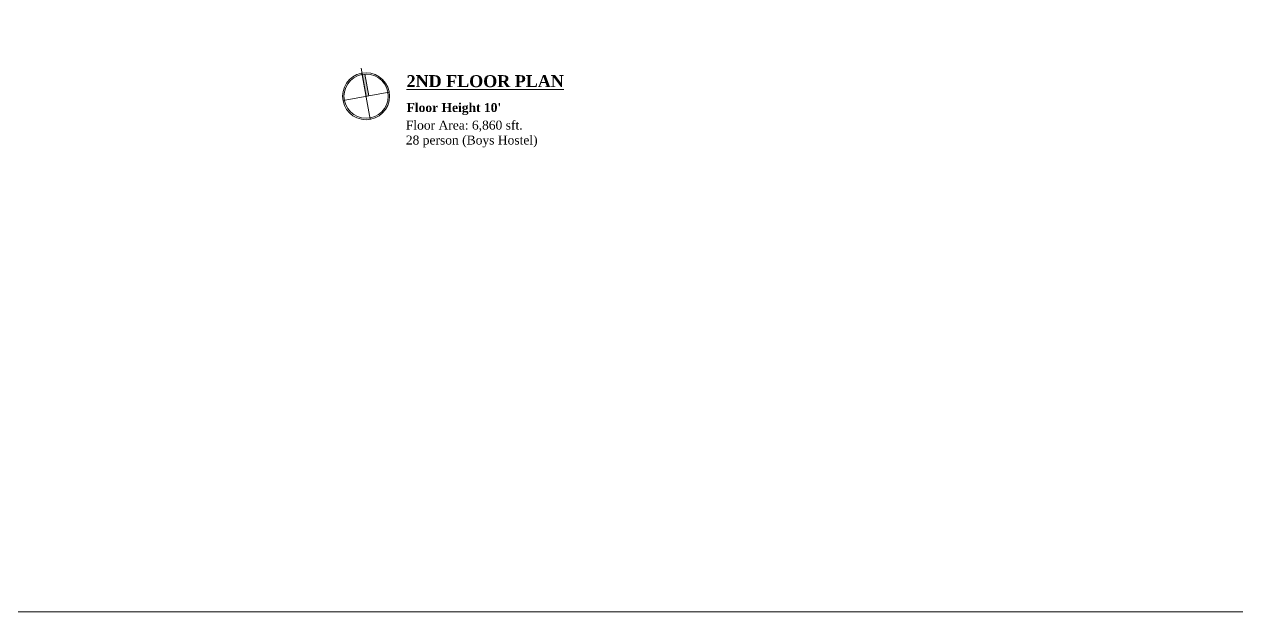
# Model space of a CAD drawing. Header units: feet. Extents: x 25261344 to 25389498, y 30010528 to 30074588.
# Drawn here: x 25359143 to 25361175, y 30071075 to 30072059 of the extents above; entities that cross this region are included whole.
import ezdxf

# ---------------------------------------------------------------- set-up
doc = ezdxf.new("R2010")
doc.units = ezdxf.units.FT
doc.header["$LTSCALE"] = 30
doc.header["$MEASUREMENT"] = 0
doc.layers.get('0').update_dxf_attribs({"lineweight": 5})
doc.layers.add('TITLE TEXT', color=7, linetype='Continuous', lineweight=18)
doc.styles.add('MtXpl_Times_New_Roma', font='timesbd.ttf')
doc.styles.get("Standard").update_dxf_attribs({"font": 'timesbd.ttf'})

msp = doc.modelspace()

# ---------------------------------------------------------------- hatches: boundary and pattern name
at = {"layer": 'TITLE TEXT'}
msp.add_hatch(color=256, dxfattribs=at).paths.add_polyline_path([(25359714.1, 30071975.6, 0.032487), (25359709.3, 30071975.1), (25359715.9, 30071938.7), (25359720.7, 30071939.6)])

# ---------------------------------------------------------------- linework, layer by layer
msp.add_lwpolyline([(25352085.2, 30073771.6), (25389498.3, 30073771.6), (25389498.3, 30071075.1), (25352085.2, 30071075.1)], close=True)
for p, q in [((25359715.9, 30071938.7), (25359707.4, 30071985.6)), ((25359723, 30071900.1), (25359708.9, 30071977.3)), ((25359720.7, 30071939.6), (25359714.1, 30071975.8)), ((25359677.3, 30071931.7), (25359754.6, 30071945.7))]:
    msp.add_line(p, q, dxfattribs=at)
for radius in [39.3, 37]:
    msp.add_circle((25359715.9, 30071938.7), radius, dxfattribs=at)

# ---------------------------------------------------------------- texts
at = {"layer": 'TITLE TEXT', "style": 'MtXpl_Times_New_Roma'}
for s, height, p in [('%%U2ND FLOOR PLAN', 20, (25359783.8, 30071954)), ("Floor Height 10'", 15, (25359783.8, 30071912.3))]:
    msp.add_text(s, height=height, dxfattribs=at).set_placement(p)
at = {"layer": 'TITLE TEXT', "insert": (25359771.2, 30071897.8), "char_height": 15, "width": 323.372, "attachment_point": 1}
msp.add_mtext('{\\fTimes New Roman|b0|i0|c0|p18;  Floor Area: 6,860 sft.\\P  28 person (Boys Hostel)\\P  }', dxfattribs=at)

doc.saveas('drawing.dxf')
